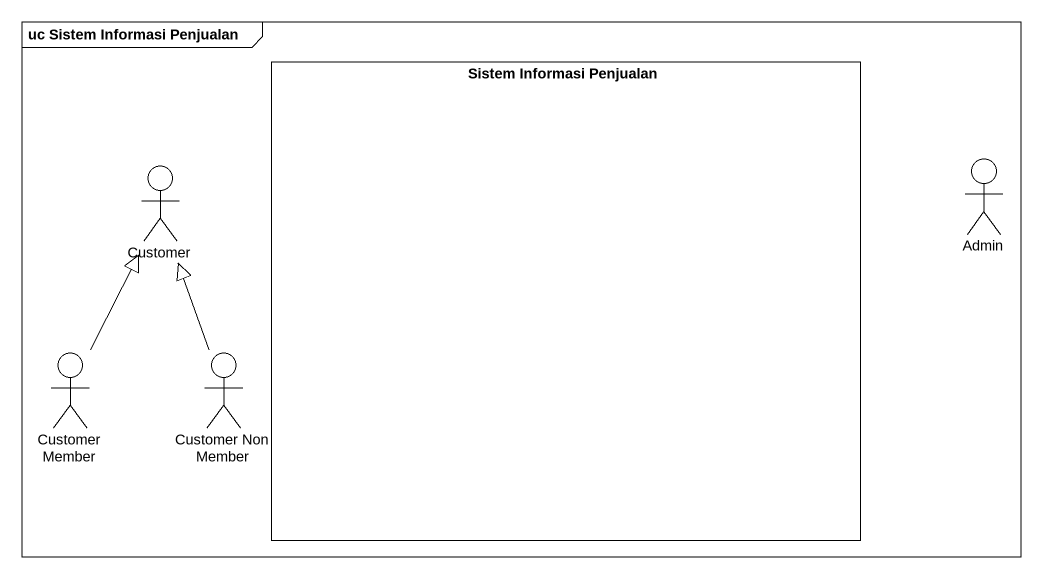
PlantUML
@startuml
mainframe uc Sistem Informasi Penjualan
rectangle "Sistem Informasi Penjualan" as Sistem_Informasi_Penjualan
actor Customer
actor Admin
actor "Customer Member" as Customer_Member
actor "Customer Non Member" as Customer_Non_Member
Customer_Member -up-|> Customer
Customer_Non_Member -up-|> Customer
@enduml
